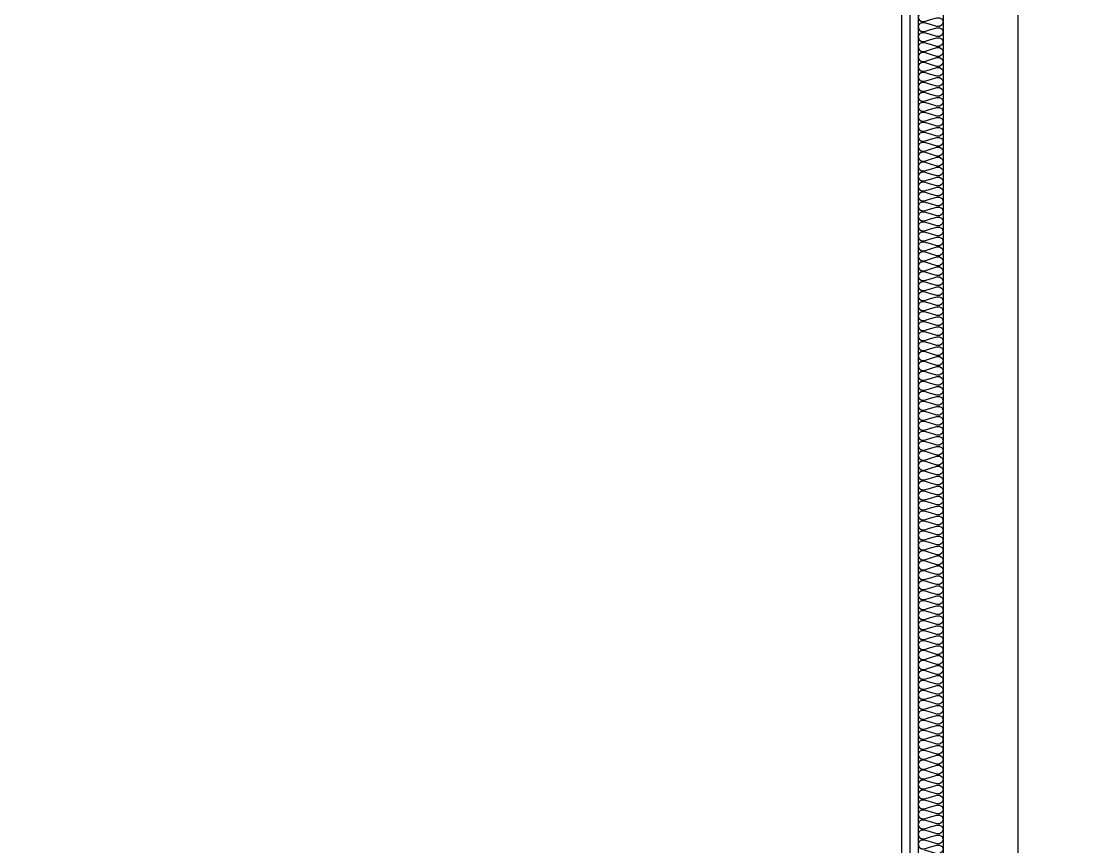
# Model space of a CAD drawing. Extents: x 0 to 40850, y 0 to 28500.
# Drawn here: x 8868 to 10139, y 16037 to 17031 of the extents above; entities that cross this region are included whole.
import ezdxf

# ---------------------------------------------------------------- set-up
doc = ezdxf.new("R2010")
doc.units = 0
doc.header["$LTSCALE"] = 60
doc.header["$MEASUREMENT"] = 0
doc.linetypes.add('CEN', pattern=[62, 60, -1, 0, -1])
for name, color, linetype in [('2', 2, 'CONTINUOUS'), ('7', 7, 'CONTINUOUS'), ('8', 8, 'CONTINUOUS'), ('CEN', 1, 'CEN'), ('INSUL', 9, 'CONTINUOUS')]:
    doc.layers.add(name, color=color, linetype=linetype)

msp = doc.modelspace()

# ---------------------------------------------------------------- linework, layer by layer
at = {"layer": '2'}
for p, q in [((9938.3, 18147), (9938.3, 15177)), ((9948.3, 18137), (9948.3, 15177))]:
    msp.add_line(p, q, dxfattribs=at)
at = {"layer": '7'}
msp.add_lwpolyline([(8868.3, 14997), (9978.3, 14997), (9978.3, 14597), (10158.3, 14597), (10158.3, 20307), (10708.3, 20307), (10708.3, 20487), (9978.3, 20487), (9978.3, 17957), (9988.3, 17957), (9988.3, 17522), (9978.3, 17512), (9978.3, 15177), (8868.3, 15177)], dxfattribs=at)
at = {"layer": '8'}
msp.add_line((9928.3, 22332), (9928.3, 6042), dxfattribs=at)
at = {"layer": 'CEN'}
msp.add_line((10068.3, 22332), (10068.3, 6042), dxfattribs=at)
at = {"layer": 'INSUL'}
for points in [[(9955.8, 17041.5), (9952.5, 17041.5), (9949.5, 17039.7), (9948.3, 17036.4), (9949.5, 17033.1), (9952.5, 17031), (9955.8, 17031), (9963.3, 17033.3), (9970.8, 17035.5), (9974.1, 17035.5), (9977.1, 17033.7), (9978.3, 17030.4), (9977.1, 17027.1), (9974.1, 17025), (9970.8, 17025), (9963.3, 17027.3), (9955.8, 17029.5)], [(9955.8, 17029.5), (9952.5, 17029.5), (9949.5, 17027.7), (9948.3, 17024.4), (9949.5, 17021.1), (9952.5, 17019), (9955.8, 17019), (9963.3, 17021.3), (9970.8, 17023.5), (9974.1, 17023.5), (9977.1, 17021.7), (9978.3, 17018.4), (9977.1, 17015.1), (9974.1, 17013), (9970.8, 17013), (9963.3, 17015.3), (9955.8, 17017.5)], [(9955.8, 17017.5), (9952.5, 17017.5), (9949.5, 17015.7), (9948.3, 17012.4), (9949.5, 17009.1), (9952.5, 17007), (9955.8, 17007), (9963.3, 17009.3), (9970.8, 17011.5), (9974.1, 17011.5), (9977.1, 17009.7), (9978.3, 17006.4), (9977.1, 17003.1), (9974.1, 17001), (9970.8, 17001), (9963.3, 17003.3), (9955.8, 17005.5)], [(9955.8, 17005.5), (9952.5, 17005.5), (9949.5, 17003.7), (9948.3, 17000.4), (9949.5, 16997.1), (9952.5, 16995), (9955.8, 16995), (9963.3, 16997.3), (9970.8, 16999.5), (9974.1, 16999.5), (9977.1, 16997.7), (9978.3, 16994.4), (9977.1, 16991.1), (9974.1, 16989), (9970.8, 16989), (9963.3, 16991.3), (9955.8, 16993.5)], [(9955.8, 16993.5), (9952.5, 16993.5), (9949.5, 16991.7), (9948.3, 16988.4), (9949.5, 16985.1), (9952.5, 16983), (9955.8, 16983), (9963.3, 16985.3), (9970.8, 16987.5), (9974.1, 16987.5), (9977.1, 16985.7), (9978.3, 16982.4), (9977.1, 16979.1), (9974.1, 16977), (9970.8, 16977), (9963.3, 16979.3), (9955.8, 16981.5)], [(9955.8, 16981.5), (9952.5, 16981.5), (9949.5, 16979.7), (9948.3, 16976.4), (9949.5, 16973.1), (9952.5, 16971), (9955.8, 16971), (9963.3, 16973.3), (9970.8, 16975.5), (9974.1, 16975.5), (9977.1, 16973.7), (9978.3, 16970.4), (9977.1, 16967.1), (9974.1, 16965), (9970.8, 16965), (9963.3, 16967.3), (9955.8, 16969.5)], [(9955.8, 16969.5), (9952.5, 16969.5), (9949.5, 16967.7), (9948.3, 16964.4), (9949.5, 16961.1), (9952.5, 16959), (9955.8, 16959), (9963.3, 16961.3), (9970.8, 16963.5), (9974.1, 16963.5), (9977.1, 16961.7), (9978.3, 16958.4), (9977.1, 16955.1), (9974.1, 16953), (9970.8, 16953), (9963.3, 16955.3), (9955.8, 16957.5)], [(9955.8, 16957.5), (9952.5, 16957.5), (9949.5, 16955.7), (9948.3, 16952.4), (9949.5, 16949.1), (9952.5, 16947), (9955.8, 16947), (9963.3, 16949.3), (9970.8, 16951.5), (9974.1, 16951.5), (9977.1, 16949.7), (9978.3, 16946.4), (9977.1, 16943.1), (9974.1, 16941), (9970.8, 16941), (9963.3, 16943.3), (9955.8, 16945.5)], [(9955.8, 16945.5), (9952.5, 16945.5), (9949.5, 16943.7), (9948.3, 16940.4), (9949.5, 16937.1), (9952.5, 16935), (9955.8, 16935), (9963.3, 16937.3), (9970.8, 16939.5), (9974.1, 16939.5), (9977.1, 16937.7), (9978.3, 16934.4), (9977.1, 16931.1), (9974.1, 16929), (9970.8, 16929), (9963.3, 16931.3), (9955.8, 16933.5)], [(9955.8, 16933.5), (9952.5, 16933.5), (9949.5, 16931.7), (9948.3, 16928.4), (9949.5, 16925.1), (9952.5, 16923), (9955.8, 16923), (9963.3, 16925.3), (9970.8, 16927.5), (9974.1, 16927.5), (9977.1, 16925.7), (9978.3, 16922.4), (9977.1, 16919.1), (9974.1, 16917), (9970.8, 16917), (9963.3, 16919.3), (9955.8, 16921.5)], [(9955.8, 16921.5), (9952.5, 16921.5), (9949.5, 16919.7), (9948.3, 16916.4), (9949.5, 16913.1), (9952.5, 16911), (9955.8, 16911), (9963.3, 16913.3), (9970.8, 16915.5), (9974.1, 16915.5), (9977.1, 16913.7), (9978.3, 16910.4), (9977.1, 16907.1), (9974.1, 16905), (9970.8, 16905), (9963.3, 16907.3), (9955.8, 16909.5)], [(9955.8, 16909.5), (9952.5, 16909.5), (9949.5, 16907.7), (9948.3, 16904.4), (9949.5, 16901.1), (9952.5, 16899), (9955.8, 16899), (9963.3, 16901.3), (9970.8, 16903.5), (9974.1, 16903.5), (9977.1, 16901.7), (9978.3, 16898.4), (9977.1, 16895.1), (9974.1, 16893), (9970.8, 16893), (9963.3, 16895.3), (9955.8, 16897.5)], [(9955.8, 16897.5), (9952.5, 16897.5), (9949.5, 16895.7), (9948.3, 16892.4), (9949.5, 16889.1), (9952.5, 16887), (9955.8, 16887), (9963.3, 16889.3), (9970.8, 16891.5), (9974.1, 16891.5), (9977.1, 16889.7), (9978.3, 16886.4), (9977.1, 16883.1), (9974.1, 16881), (9970.8, 16881), (9963.3, 16883.3), (9955.8, 16885.5)], [(9955.8, 16885.5), (9952.5, 16885.5), (9949.5, 16883.7), (9948.3, 16880.4), (9949.5, 16877.1), (9952.5, 16875), (9955.8, 16875), (9963.3, 16877.3), (9970.8, 16879.5), (9974.1, 16879.5), (9977.1, 16877.7), (9978.3, 16874.4), (9977.1, 16871.1), (9974.1, 16869), (9970.8, 16869), (9963.3, 16871.3), (9955.8, 16873.5)], [(9955.8, 16873.5), (9952.5, 16873.5), (9949.5, 16871.7), (9948.3, 16868.4), (9949.5, 16865.1), (9952.5, 16863), (9955.8, 16863), (9963.3, 16865.3), (9970.8, 16867.5), (9974.1, 16867.5), (9977.1, 16865.7), (9978.3, 16862.4), (9977.1, 16859.1), (9974.1, 16857), (9970.8, 16857), (9963.3, 16859.3), (9955.8, 16861.5)], [(9955.8, 16861.5), (9952.5, 16861.5), (9949.5, 16859.7), (9948.3, 16856.4), (9949.5, 16853.1), (9952.5, 16851), (9955.8, 16851), (9963.3, 16853.3), (9970.8, 16855.5), (9974.1, 16855.5), (9977.1, 16853.7), (9978.3, 16850.4), (9977.1, 16847.1), (9974.1, 16845), (9970.8, 16845), (9963.3, 16847.3), (9955.8, 16849.5)], [(9955.8, 16849.5), (9952.5, 16849.5), (9949.5, 16847.7), (9948.3, 16844.4), (9949.5, 16841.1), (9952.5, 16839), (9955.8, 16839), (9963.3, 16841.3), (9970.8, 16843.5), (9974.1, 16843.5), (9977.1, 16841.7), (9978.3, 16838.4), (9977.1, 16835.1), (9974.1, 16833), (9970.8, 16833), (9963.3, 16835.3), (9955.8, 16837.5)], [(9955.8, 16837.5), (9952.5, 16837.5), (9949.5, 16835.7), (9948.3, 16832.4), (9949.5, 16829.1), (9952.5, 16827), (9955.8, 16827), (9963.3, 16829.3), (9970.8, 16831.5), (9974.1, 16831.5), (9977.1, 16829.7), (9978.3, 16826.4), (9977.1, 16823.1), (9974.1, 16821), (9970.8, 16821), (9963.3, 16823.3), (9955.8, 16825.5)], [(9955.8, 16825.5), (9952.5, 16825.5), (9949.5, 16823.7), (9948.3, 16820.4), (9949.5, 16817.1), (9952.5, 16815), (9955.8, 16815), (9963.3, 16817.3), (9970.8, 16819.5), (9974.1, 16819.5), (9977.1, 16817.7), (9978.3, 16814.4), (9977.1, 16811.1), (9974.1, 16809), (9970.8, 16809), (9963.3, 16811.3), (9955.8, 16813.5)], [(9955.8, 16813.5), (9952.5, 16813.5), (9949.5, 16811.7), (9948.3, 16808.4), (9949.5, 16805.1), (9952.5, 16803), (9955.8, 16803), (9963.3, 16805.3), (9970.8, 16807.5), (9974.1, 16807.5), (9977.1, 16805.7), (9978.3, 16802.4), (9977.1, 16799.1), (9974.1, 16797), (9970.8, 16797), (9963.3, 16799.3), (9955.8, 16801.5)], [(9955.8, 16801.5), (9952.5, 16801.5), (9949.5, 16799.7), (9948.3, 16796.4), (9949.5, 16793.1), (9952.5, 16791), (9955.8, 16791), (9963.3, 16793.3), (9970.8, 16795.5), (9974.1, 16795.5), (9977.1, 16793.7), (9978.3, 16790.4), (9977.1, 16787.1), (9974.1, 16785), (9970.8, 16785), (9963.3, 16787.3), (9955.8, 16789.5)], [(9955.8, 16789.5), (9952.5, 16789.5), (9949.5, 16787.7), (9948.3, 16784.4), (9949.5, 16781.1), (9952.5, 16779), (9955.8, 16779), (9963.3, 16781.3), (9970.8, 16783.5), (9974.1, 16783.5), (9977.1, 16781.7), (9978.3, 16778.4), (9977.1, 16775.1), (9974.1, 16773), (9970.8, 16773), (9963.3, 16775.3), (9955.8, 16777.5)], [(9955.8, 16777.5), (9952.5, 16777.5), (9949.5, 16775.7), (9948.3, 16772.4), (9949.5, 16769.1), (9952.5, 16767), (9955.8, 16767), (9963.3, 16769.3), (9970.8, 16771.5), (9974.1, 16771.5), (9977.1, 16769.7), (9978.3, 16766.4), (9977.1, 16763.1), (9974.1, 16761), (9970.8, 16761), (9963.3, 16763.3), (9955.8, 16765.5)], [(9955.8, 16765.5), (9952.5, 16765.5), (9949.5, 16763.7), (9948.3, 16760.4), (9949.5, 16757.1), (9952.5, 16755), (9955.8, 16755), (9963.3, 16757.3), (9970.8, 16759.5), (9974.1, 16759.5), (9977.1, 16757.7), (9978.3, 16754.4), (9977.1, 16751.1), (9974.1, 16749), (9970.8, 16749), (9963.3, 16751.3), (9955.8, 16753.5)], [(9955.8, 16753.5), (9952.5, 16753.5), (9949.5, 16751.7), (9948.3, 16748.4), (9949.5, 16745.1), (9952.5, 16743), (9955.8, 16743), (9963.3, 16745.3), (9970.8, 16747.5), (9974.1, 16747.5), (9977.1, 16745.7), (9978.3, 16742.4), (9977.1, 16739.1), (9974.1, 16737), (9970.8, 16737), (9963.3, 16739.3), (9955.8, 16741.5)], [(9955.8, 16741.5), (9952.5, 16741.5), (9949.5, 16739.7), (9948.3, 16736.4), (9949.5, 16733.1), (9952.5, 16731), (9955.8, 16731), (9963.3, 16733.3), (9970.8, 16735.5), (9974.1, 16735.5), (9977.1, 16733.7), (9978.3, 16730.4), (9977.1, 16727.1), (9974.1, 16725), (9970.8, 16725), (9963.3, 16727.3), (9955.8, 16729.5)], [(9955.8, 16729.5), (9952.5, 16729.5), (9949.5, 16727.7), (9948.3, 16724.4), (9949.5, 16721.1), (9952.5, 16719), (9955.8, 16719), (9963.3, 16721.3), (9970.8, 16723.5), (9974.1, 16723.5), (9977.1, 16721.7), (9978.3, 16718.4), (9977.1, 16715.1), (9974.1, 16713), (9970.8, 16713), (9963.3, 16715.3), (9955.8, 16717.5)], [(9955.8, 16717.5), (9952.5, 16717.5), (9949.5, 16715.7), (9948.3, 16712.4), (9949.5, 16709.1), (9952.5, 16707), (9955.8, 16707), (9963.3, 16709.3), (9970.8, 16711.5), (9974.1, 16711.5), (9977.1, 16709.7), (9978.3, 16706.4), (9977.1, 16703.1), (9974.1, 16701), (9970.8, 16701), (9963.3, 16703.3), (9955.8, 16705.5)], [(9955.8, 16705.5), (9952.5, 16705.5), (9949.5, 16703.7), (9948.3, 16700.4), (9949.5, 16697.1), (9952.5, 16695), (9955.8, 16695), (9963.3, 16697.3), (9970.8, 16699.5), (9974.1, 16699.5), (9977.1, 16697.7), (9978.3, 16694.4), (9977.1, 16691.1), (9974.1, 16689), (9970.8, 16689), (9963.3, 16691.3), (9955.8, 16693.5)], [(9955.8, 16693.5), (9952.5, 16693.5), (9949.5, 16691.7), (9948.3, 16688.4), (9949.5, 16685.1), (9952.5, 16683), (9955.8, 16683), (9963.3, 16685.3), (9970.8, 16687.5), (9974.1, 16687.5), (9977.1, 16685.7), (9978.3, 16682.4), (9977.1, 16679.1), (9974.1, 16677), (9970.8, 16677), (9963.3, 16679.3), (9955.8, 16681.5)], [(9955.8, 16681.5), (9952.5, 16681.5), (9949.5, 16679.7), (9948.3, 16676.4), (9949.5, 16673.1), (9952.5, 16671), (9955.8, 16671), (9963.3, 16673.3), (9970.8, 16675.5), (9974.1, 16675.5), (9977.1, 16673.7), (9978.3, 16670.4), (9977.1, 16667.1), (9974.1, 16665), (9970.8, 16665), (9963.3, 16667.3), (9955.8, 16669.5)], [(9955.8, 16669.5), (9952.5, 16669.5), (9949.5, 16667.7), (9948.3, 16664.4), (9949.5, 16661.1), (9952.5, 16659), (9955.8, 16659), (9963.3, 16661.3), (9970.8, 16663.5), (9974.1, 16663.5), (9977.1, 16661.7), (9978.3, 16658.4), (9977.1, 16655.1), (9974.1, 16653), (9970.8, 16653), (9963.3, 16655.3), (9955.8, 16657.5)], [(9955.8, 16657.5), (9952.5, 16657.5), (9949.5, 16655.7), (9948.3, 16652.4), (9949.5, 16649.1), (9952.5, 16647), (9955.8, 16647), (9963.3, 16649.3), (9970.8, 16651.5), (9974.1, 16651.5), (9977.1, 16649.7), (9978.3, 16646.4), (9977.1, 16643.1), (9974.1, 16641), (9970.8, 16641), (9963.3, 16643.3), (9955.8, 16645.5)], [(9955.8, 16645.5), (9952.5, 16645.5), (9949.5, 16643.7), (9948.3, 16640.4), (9949.5, 16637.1), (9952.5, 16635), (9955.8, 16635), (9963.3, 16637.3), (9970.8, 16639.5), (9974.1, 16639.5), (9977.1, 16637.7), (9978.3, 16634.4), (9977.1, 16631.1), (9974.1, 16629), (9970.8, 16629), (9963.3, 16631.3), (9955.8, 16633.5)], [(9955.8, 16633.5), (9952.5, 16633.5), (9949.5, 16631.7), (9948.3, 16628.4), (9949.5, 16625.1), (9952.5, 16623), (9955.8, 16623), (9963.3, 16625.3), (9970.8, 16627.5), (9974.1, 16627.5), (9977.1, 16625.7), (9978.3, 16622.4), (9977.1, 16619.1), (9974.1, 16617), (9970.8, 16617), (9963.3, 16619.3), (9955.8, 16621.5)], [(9955.8, 16621.5), (9952.5, 16621.5), (9949.5, 16619.7), (9948.3, 16616.4), (9949.5, 16613.1), (9952.5, 16611), (9955.8, 16611), (9963.3, 16613.3), (9970.8, 16615.5), (9974.1, 16615.5), (9977.1, 16613.7), (9978.3, 16610.4), (9977.1, 16607.1), (9974.1, 16605), (9970.8, 16605), (9963.3, 16607.3), (9955.8, 16609.5)], [(9955.8, 16609.5), (9952.5, 16609.5), (9949.5, 16607.7), (9948.3, 16604.4), (9949.5, 16601.1), (9952.5, 16599), (9955.8, 16599), (9963.3, 16601.3), (9970.8, 16603.5), (9974.1, 16603.5), (9977.1, 16601.7), (9978.3, 16598.4), (9977.1, 16595.1), (9974.1, 16593), (9970.8, 16593), (9963.3, 16595.3), (9955.8, 16597.5)], [(9955.8, 16597.5), (9952.5, 16597.5), (9949.5, 16595.7), (9948.3, 16592.4), (9949.5, 16589.1), (9952.5, 16587), (9955.8, 16587), (9963.3, 16589.3), (9970.8, 16591.5), (9974.1, 16591.5), (9977.1, 16589.7), (9978.3, 16586.4), (9977.1, 16583.1), (9974.1, 16581), (9970.8, 16581), (9963.3, 16583.3), (9955.8, 16585.5)], [(9955.8, 16585.5), (9952.5, 16585.5), (9949.5, 16583.7), (9948.3, 16580.4), (9949.5, 16577.1), (9952.5, 16575), (9955.8, 16575), (9963.3, 16577.3), (9970.8, 16579.5), (9974.1, 16579.5), (9977.1, 16577.7), (9978.3, 16574.4), (9977.1, 16571.1), (9974.1, 16569), (9970.8, 16569), (9963.3, 16571.3), (9955.8, 16573.5)], [(9955.8, 16573.5), (9952.5, 16573.5), (9949.5, 16571.7), (9948.3, 16568.4), (9949.5, 16565.1), (9952.5, 16563), (9955.8, 16563), (9963.3, 16565.3), (9970.8, 16567.5), (9974.1, 16567.5), (9977.1, 16565.7), (9978.3, 16562.4), (9977.1, 16559.1), (9974.1, 16557), (9970.8, 16557), (9963.3, 16559.3), (9955.8, 16561.5)], [(9955.8, 16561.5), (9952.5, 16561.5), (9949.5, 16559.7), (9948.3, 16556.4), (9949.5, 16553.1), (9952.5, 16551), (9955.8, 16551), (9963.3, 16553.3), (9970.8, 16555.5), (9974.1, 16555.5), (9977.1, 16553.7), (9978.3, 16550.4), (9977.1, 16547.1), (9974.1, 16545), (9970.8, 16545), (9963.3, 16547.3), (9955.8, 16549.5)], [(9955.8, 16549.5), (9952.5, 16549.5), (9949.5, 16547.7), (9948.3, 16544.4), (9949.5, 16541.1), (9952.5, 16539), (9955.8, 16539), (9963.3, 16541.3), (9970.8, 16543.5), (9974.1, 16543.5), (9977.1, 16541.7), (9978.3, 16538.4), (9977.1, 16535.1), (9974.1, 16533), (9970.8, 16533), (9963.3, 16535.3), (9955.8, 16537.5)], [(9955.8, 16537.5), (9952.5, 16537.5), (9949.5, 16535.7), (9948.3, 16532.4), (9949.5, 16529.1), (9952.5, 16527), (9955.8, 16527), (9963.3, 16529.3), (9970.8, 16531.5), (9974.1, 16531.5), (9977.1, 16529.7), (9978.3, 16526.4), (9977.1, 16523.1), (9974.1, 16521), (9970.8, 16521), (9963.3, 16523.3), (9955.8, 16525.5)], [(9955.8, 16525.5), (9952.5, 16525.5), (9949.5, 16523.7), (9948.3, 16520.4), (9949.5, 16517.1), (9952.5, 16515), (9955.8, 16515), (9963.3, 16517.3), (9970.8, 16519.5), (9974.1, 16519.5), (9977.1, 16517.7), (9978.3, 16514.4), (9977.1, 16511.1), (9974.1, 16509), (9970.8, 16509), (9963.3, 16511.3), (9955.8, 16513.5)], [(9955.8, 16513.5), (9952.5, 16513.5), (9949.5, 16511.7), (9948.3, 16508.4), (9949.5, 16505.1), (9952.5, 16503), (9955.8, 16503), (9963.3, 16505.3), (9970.8, 16507.5), (9974.1, 16507.5), (9977.1, 16505.7), (9978.3, 16502.4), (9977.1, 16499.1), (9974.1, 16497), (9970.8, 16497), (9963.3, 16499.3), (9955.8, 16501.5)], [(9955.8, 16501.5), (9952.5, 16501.5), (9949.5, 16499.7), (9948.3, 16496.4), (9949.5, 16493.1), (9952.5, 16491), (9955.8, 16491), (9963.3, 16493.3), (9970.8, 16495.5), (9974.1, 16495.5), (9977.1, 16493.7), (9978.3, 16490.4), (9977.1, 16487.1), (9974.1, 16485), (9970.8, 16485), (9963.3, 16487.3), (9955.8, 16489.5)], [(9955.8, 16489.5), (9952.5, 16489.5), (9949.5, 16487.7), (9948.3, 16484.4), (9949.5, 16481.1), (9952.5, 16479), (9955.8, 16479), (9963.3, 16481.3), (9970.8, 16483.5), (9974.1, 16483.5), (9977.1, 16481.7), (9978.3, 16478.4), (9977.1, 16475.1), (9974.1, 16473), (9970.8, 16473), (9963.3, 16475.3), (9955.8, 16477.5)], [(9955.8, 16477.5), (9952.5, 16477.5), (9949.5, 16475.7), (9948.3, 16472.4), (9949.5, 16469.1), (9952.5, 16467), (9955.8, 16467), (9963.3, 16469.3), (9970.8, 16471.5), (9974.1, 16471.5), (9977.1, 16469.7), (9978.3, 16466.4), (9977.1, 16463.1), (9974.1, 16461), (9970.8, 16461), (9963.3, 16463.3), (9955.8, 16465.5)], [(9955.8, 16465.5), (9952.5, 16465.5), (9949.5, 16463.7), (9948.3, 16460.4), (9949.5, 16457.1), (9952.5, 16455), (9955.8, 16455), (9963.3, 16457.3), (9970.8, 16459.5), (9974.1, 16459.5), (9977.1, 16457.7), (9978.3, 16454.4), (9977.1, 16451.1), (9974.1, 16449), (9970.8, 16449), (9963.3, 16451.3), (9955.8, 16453.5)], [(9955.8, 16453.5), (9952.5, 16453.5), (9949.5, 16451.7), (9948.3, 16448.4), (9949.5, 16445.1), (9952.5, 16443), (9955.8, 16443), (9963.3, 16445.3), (9970.8, 16447.5), (9974.1, 16447.5), (9977.1, 16445.7), (9978.3, 16442.4), (9977.1, 16439.1), (9974.1, 16437), (9970.8, 16437), (9963.3, 16439.3), (9955.8, 16441.5)], [(9955.8, 16441.5), (9952.5, 16441.5), (9949.5, 16439.7), (9948.3, 16436.4), (9949.5, 16433.1), (9952.5, 16431), (9955.8, 16431), (9963.3, 16433.3), (9970.8, 16435.5), (9974.1, 16435.5), (9977.1, 16433.7), (9978.3, 16430.4), (9977.1, 16427.1), (9974.1, 16425), (9970.8, 16425), (9963.3, 16427.3), (9955.8, 16429.5)], [(9955.8, 16429.5), (9952.5, 16429.5), (9949.5, 16427.7), (9948.3, 16424.4), (9949.5, 16421.1), (9952.5, 16419), (9955.8, 16419), (9963.3, 16421.3), (9970.8, 16423.5), (9974.1, 16423.5), (9977.1, 16421.7), (9978.3, 16418.4), (9977.1, 16415.1), (9974.1, 16413), (9970.8, 16413), (9963.3, 16415.3), (9955.8, 16417.5)], [(9955.8, 16417.5), (9952.5, 16417.5), (9949.5, 16415.7), (9948.3, 16412.4), (9949.5, 16409.1), (9952.5, 16407), (9955.8, 16407), (9963.3, 16409.3), (9970.8, 16411.5), (9974.1, 16411.5), (9977.1, 16409.7), (9978.3, 16406.4), (9977.1, 16403.1), (9974.1, 16401), (9970.8, 16401), (9963.3, 16403.3), (9955.8, 16405.5)], [(9955.8, 16405.5), (9952.5, 16405.5), (9949.5, 16403.7), (9948.3, 16400.4), (9949.5, 16397.1), (9952.5, 16395), (9955.8, 16395), (9963.3, 16397.3), (9970.8, 16399.5), (9974.1, 16399.5), (9977.1, 16397.7), (9978.3, 16394.4), (9977.1, 16391.1), (9974.1, 16389), (9970.8, 16389), (9963.3, 16391.3), (9955.8, 16393.5)], [(9955.8, 16393.5), (9952.5, 16393.5), (9949.5, 16391.7), (9948.3, 16388.4), (9949.5, 16385.1), (9952.5, 16383), (9955.8, 16383), (9963.3, 16385.3), (9970.8, 16387.5), (9974.1, 16387.5), (9977.1, 16385.7), (9978.3, 16382.4), (9977.1, 16379.1), (9974.1, 16377), (9970.8, 16377), (9963.3, 16379.3), (9955.8, 16381.5)], [(9955.8, 16381.5), (9952.5, 16381.5), (9949.5, 16379.7), (9948.3, 16376.4), (9949.5, 16373.1), (9952.5, 16371), (9955.8, 16371), (9963.3, 16373.3), (9970.8, 16375.5), (9974.1, 16375.5), (9977.1, 16373.7), (9978.3, 16370.4), (9977.1, 16367.1), (9974.1, 16365), (9970.8, 16365), (9963.3, 16367.3), (9955.8, 16369.5)], [(9955.8, 16369.5), (9952.5, 16369.5), (9949.5, 16367.7), (9948.3, 16364.4), (9949.5, 16361.1), (9952.5, 16359), (9955.8, 16359), (9963.3, 16361.3), (9970.8, 16363.5), (9974.1, 16363.5), (9977.1, 16361.7), (9978.3, 16358.4), (9977.1, 16355.1), (9974.1, 16353), (9970.8, 16353), (9963.3, 16355.3), (9955.8, 16357.5)], [(9955.8, 16357.5), (9952.5, 16357.5), (9949.5, 16355.7), (9948.3, 16352.4), (9949.5, 16349.1), (9952.5, 16347), (9955.8, 16347), (9963.3, 16349.3), (9970.8, 16351.5), (9974.1, 16351.5), (9977.1, 16349.7), (9978.3, 16346.4), (9977.1, 16343.1), (9974.1, 16341), (9970.8, 16341), (9963.3, 16343.3), (9955.8, 16345.5)], [(9955.8, 16345.5), (9952.5, 16345.5), (9949.5, 16343.7), (9948.3, 16340.4), (9949.5, 16337.1), (9952.5, 16335), (9955.8, 16335), (9963.3, 16337.3), (9970.8, 16339.5), (9974.1, 16339.5), (9977.1, 16337.7), (9978.3, 16334.4), (9977.1, 16331.1), (9974.1, 16329), (9970.8, 16329), (9963.3, 16331.3), (9955.8, 16333.5)], [(9955.8, 16333.5), (9952.5, 16333.5), (9949.5, 16331.7), (9948.3, 16328.4), (9949.5, 16325.1), (9952.5, 16323), (9955.8, 16323), (9963.3, 16325.3), (9970.8, 16327.5), (9974.1, 16327.5), (9977.1, 16325.7), (9978.3, 16322.4), (9977.1, 16319.1), (9974.1, 16317), (9970.8, 16317), (9963.3, 16319.3), (9955.8, 16321.5)], [(9955.8, 16321.5), (9952.5, 16321.5), (9949.5, 16319.7), (9948.3, 16316.4), (9949.5, 16313.1), (9952.5, 16311), (9955.8, 16311), (9963.3, 16313.3), (9970.8, 16315.5), (9974.1, 16315.5), (9977.1, 16313.7), (9978.3, 16310.4), (9977.1, 16307.1), (9974.1, 16305), (9970.8, 16305), (9963.3, 16307.3), (9955.8, 16309.5)], [(9955.8, 16309.5), (9952.5, 16309.5), (9949.5, 16307.7), (9948.3, 16304.4), (9949.5, 16301.1), (9952.5, 16299), (9955.8, 16299), (9963.3, 16301.3), (9970.8, 16303.5), (9974.1, 16303.5), (9977.1, 16301.7), (9978.3, 16298.4), (9977.1, 16295.1), (9974.1, 16293), (9970.8, 16293), (9963.3, 16295.3), (9955.8, 16297.5)], [(9955.8, 16297.5), (9952.5, 16297.5), (9949.5, 16295.7), (9948.3, 16292.4), (9949.5, 16289.1), (9952.5, 16287), (9955.8, 16287), (9963.3, 16289.3), (9970.8, 16291.5), (9974.1, 16291.5), (9977.1, 16289.7), (9978.3, 16286.4), (9977.1, 16283.1), (9974.1, 16281), (9970.8, 16281), (9963.3, 16283.3), (9955.8, 16285.5)], [(9955.8, 16285.5), (9952.5, 16285.5), (9949.5, 16283.7), (9948.3, 16280.4), (9949.5, 16277.1), (9952.5, 16275), (9955.8, 16275), (9963.3, 16277.3), (9970.8, 16279.5), (9974.1, 16279.5), (9977.1, 16277.7), (9978.3, 16274.4), (9977.1, 16271.1), (9974.1, 16269), (9970.8, 16269), (9963.3, 16271.3), (9955.8, 16273.5)], [(9955.8, 16273.5), (9952.5, 16273.5), (9949.5, 16271.7), (9948.3, 16268.4), (9949.5, 16265.1), (9952.5, 16263), (9955.8, 16263), (9963.3, 16265.3), (9970.8, 16267.5), (9974.1, 16267.5), (9977.1, 16265.7), (9978.3, 16262.4), (9977.1, 16259.1), (9974.1, 16257), (9970.8, 16257), (9963.3, 16259.3), (9955.8, 16261.5)], [(9955.8, 16261.5), (9952.5, 16261.5), (9949.5, 16259.7), (9948.3, 16256.4), (9949.5, 16253.1), (9952.5, 16251), (9955.8, 16251), (9963.3, 16253.3), (9970.8, 16255.5), (9974.1, 16255.5), (9977.1, 16253.7), (9978.3, 16250.4), (9977.1, 16247.1), (9974.1, 16245), (9970.8, 16245), (9963.3, 16247.3), (9955.8, 16249.5)], [(9955.8, 16249.5), (9952.5, 16249.5), (9949.5, 16247.7), (9948.3, 16244.4), (9949.5, 16241.1), (9952.5, 16239), (9955.8, 16239), (9963.3, 16241.3), (9970.8, 16243.5), (9974.1, 16243.5), (9977.1, 16241.7), (9978.3, 16238.4), (9977.1, 16235.1), (9974.1, 16233), (9970.8, 16233), (9963.3, 16235.3), (9955.8, 16237.5)], [(9955.8, 16237.5), (9952.5, 16237.5), (9949.5, 16235.7), (9948.3, 16232.4), (9949.5, 16229.1), (9952.5, 16227), (9955.8, 16227), (9963.3, 16229.3), (9970.8, 16231.5), (9974.1, 16231.5), (9977.1, 16229.7), (9978.3, 16226.4), (9977.1, 16223.1), (9974.1, 16221), (9970.8, 16221), (9963.3, 16223.3), (9955.8, 16225.5)], [(9955.8, 16225.5), (9952.5, 16225.5), (9949.5, 16223.7), (9948.3, 16220.4), (9949.5, 16217.1), (9952.5, 16215), (9955.8, 16215), (9963.3, 16217.3), (9970.8, 16219.5), (9974.1, 16219.5), (9977.1, 16217.7), (9978.3, 16214.4), (9977.1, 16211.1), (9974.1, 16209), (9970.8, 16209), (9963.3, 16211.3), (9955.8, 16213.5)], [(9955.8, 16213.5), (9952.5, 16213.5), (9949.5, 16211.7), (9948.3, 16208.4), (9949.5, 16205.1), (9952.5, 16203), (9955.8, 16203), (9963.3, 16205.3), (9970.8, 16207.5), (9974.1, 16207.5), (9977.1, 16205.7), (9978.3, 16202.4), (9977.1, 16199.1), (9974.1, 16197), (9970.8, 16197), (9963.3, 16199.3), (9955.8, 16201.5)], [(9955.8, 16201.5), (9952.5, 16201.5), (9949.5, 16199.7), (9948.3, 16196.4), (9949.5, 16193.1), (9952.5, 16191), (9955.8, 16191), (9963.3, 16193.3), (9970.8, 16195.5), (9974.1, 16195.5), (9977.1, 16193.7), (9978.3, 16190.4), (9977.1, 16187.1), (9974.1, 16185), (9970.8, 16185), (9963.3, 16187.3), (9955.8, 16189.5)], [(9955.8, 16189.5), (9952.5, 16189.5), (9949.5, 16187.7), (9948.3, 16184.4), (9949.5, 16181.1), (9952.5, 16179), (9955.8, 16179), (9963.3, 16181.3), (9970.8, 16183.5), (9974.1, 16183.5), (9977.1, 16181.7), (9978.3, 16178.4), (9977.1, 16175.1), (9974.1, 16173), (9970.8, 16173), (9963.3, 16175.3), (9955.8, 16177.5)], [(9955.8, 16177.5), (9952.5, 16177.5), (9949.5, 16175.7), (9948.3, 16172.4), (9949.5, 16169.1), (9952.5, 16167), (9955.8, 16167), (9963.3, 16169.3), (9970.8, 16171.5), (9974.1, 16171.5), (9977.1, 16169.7), (9978.3, 16166.4), (9977.1, 16163.1), (9974.1, 16161), (9970.8, 16161), (9963.3, 16163.3), (9955.8, 16165.5)], [(9955.8, 16165.5), (9952.5, 16165.5), (9949.5, 16163.7), (9948.3, 16160.4), (9949.5, 16157.1), (9952.5, 16155), (9955.8, 16155), (9963.3, 16157.3), (9970.8, 16159.5), (9974.1, 16159.5), (9977.1, 16157.7), (9978.3, 16154.4), (9977.1, 16151.1), (9974.1, 16149), (9970.8, 16149), (9963.3, 16151.3), (9955.8, 16153.5)], [(9955.8, 16153.5), (9952.5, 16153.5), (9949.5, 16151.7), (9948.3, 16148.4), (9949.5, 16145.1), (9952.5, 16143), (9955.8, 16143), (9963.3, 16145.3), (9970.8, 16147.5), (9974.1, 16147.5), (9977.1, 16145.7), (9978.3, 16142.4), (9977.1, 16139.1), (9974.1, 16137), (9970.8, 16137), (9963.3, 16139.3), (9955.8, 16141.5)], [(9955.8, 16141.5), (9952.5, 16141.5), (9949.5, 16139.7), (9948.3, 16136.4), (9949.5, 16133.1), (9952.5, 16131), (9955.8, 16131), (9963.3, 16133.3), (9970.8, 16135.5), (9974.1, 16135.5), (9977.1, 16133.7), (9978.3, 16130.4), (9977.1, 16127.1), (9974.1, 16125), (9970.8, 16125), (9963.3, 16127.3), (9955.8, 16129.5)], [(9955.8, 16129.5), (9952.5, 16129.5), (9949.5, 16127.7), (9948.3, 16124.4), (9949.5, 16121.1), (9952.5, 16119), (9955.8, 16119), (9963.3, 16121.3), (9970.8, 16123.5), (9974.1, 16123.5), (9977.1, 16121.7), (9978.3, 16118.4), (9977.1, 16115.1), (9974.1, 16113), (9970.8, 16113), (9963.3, 16115.3), (9955.8, 16117.5)], [(9955.8, 16117.5), (9952.5, 16117.5), (9949.5, 16115.7), (9948.3, 16112.4), (9949.5, 16109.1), (9952.5, 16107), (9955.8, 16107), (9963.3, 16109.3), (9970.8, 16111.5), (9974.1, 16111.5), (9977.1, 16109.7), (9978.3, 16106.4), (9977.1, 16103.1), (9974.1, 16101), (9970.8, 16101), (9963.3, 16103.3), (9955.8, 16105.5)], [(9955.8, 16105.5), (9952.5, 16105.5), (9949.5, 16103.7), (9948.3, 16100.4), (9949.5, 16097.1), (9952.5, 16095), (9955.8, 16095), (9963.3, 16097.3), (9970.8, 16099.5), (9974.1, 16099.5), (9977.1, 16097.7), (9978.3, 16094.4), (9977.1, 16091.1), (9974.1, 16089), (9970.8, 16089), (9963.3, 16091.3), (9955.8, 16093.5)], [(9955.8, 16093.5), (9952.5, 16093.5), (9949.5, 16091.7), (9948.3, 16088.4), (9949.5, 16085.1), (9952.5, 16083), (9955.8, 16083), (9963.3, 16085.3), (9970.8, 16087.5), (9974.1, 16087.5), (9977.1, 16085.7), (9978.3, 16082.4), (9977.1, 16079.1), (9974.1, 16077), (9970.8, 16077), (9963.3, 16079.3), (9955.8, 16081.5)], [(9955.8, 16081.5), (9952.5, 16081.5), (9949.5, 16079.7), (9948.3, 16076.4), (9949.5, 16073.1), (9952.5, 16071), (9955.8, 16071), (9963.3, 16073.3), (9970.8, 16075.5), (9974.1, 16075.5), (9977.1, 16073.7), (9978.3, 16070.4), (9977.1, 16067.1), (9974.1, 16065), (9970.8, 16065), (9963.3, 16067.3), (9955.8, 16069.5)], [(9955.8, 16069.5), (9952.5, 16069.5), (9949.5, 16067.7), (9948.3, 16064.4), (9949.5, 16061.1), (9952.5, 16059), (9955.8, 16059), (9963.3, 16061.3), (9970.8, 16063.5), (9974.1, 16063.5), (9977.1, 16061.7), (9978.3, 16058.4), (9977.1, 16055.1), (9974.1, 16053), (9970.8, 16053), (9963.3, 16055.3), (9955.8, 16057.5)], [(9955.8, 16057.5), (9952.5, 16057.5), (9949.5, 16055.7), (9948.3, 16052.4), (9949.5, 16049.1), (9952.5, 16047), (9955.8, 16047), (9963.3, 16049.3), (9970.8, 16051.5), (9974.1, 16051.5), (9977.1, 16049.7), (9978.3, 16046.4), (9977.1, 16043.1), (9974.1, 16041), (9970.8, 16041), (9963.3, 16043.3), (9955.8, 16045.5)], [(9955.8, 16045.5), (9952.5, 16045.5), (9949.5, 16043.7), (9948.3, 16040.4), (9949.5, 16037.1), (9952.5, 16035), (9955.8, 16035), (9963.3, 16037.3), (9970.8, 16039.5), (9974.1, 16039.5), (9977.1, 16037.7), (9978.3, 16034.4), (9977.1, 16031.1), (9974.1, 16029), (9970.8, 16029), (9963.3, 16031.3), (9955.8, 16033.5)]]:
    msp.add_lwpolyline(points, dxfattribs=at)

doc.saveas('drawing.dxf')
